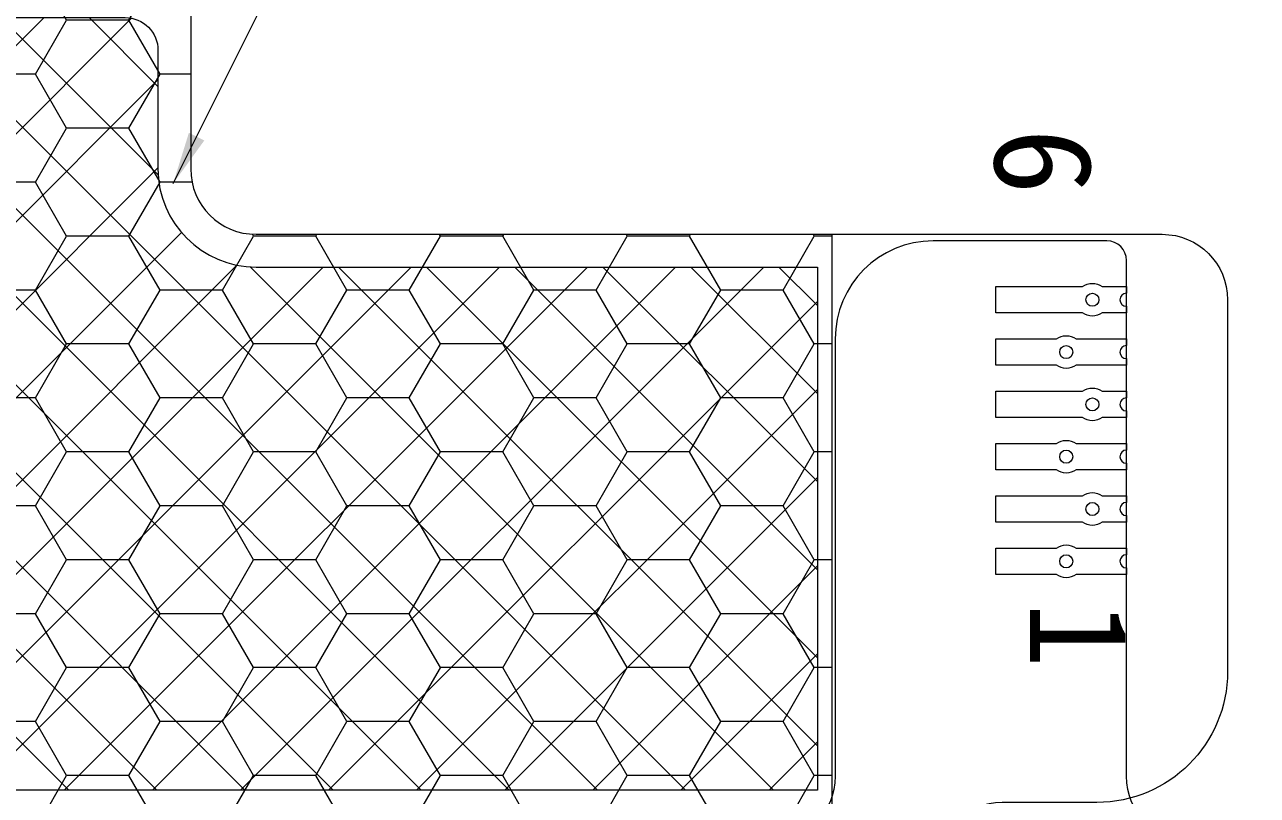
# Model space of a CAD drawing. Header units: millimetres. Extents: x 1403 to 2381, y 158 to 387.
# Drawn here: x 2265.75 to 2284.6, y 309.03 to 320.82 of the extents above; entities that cross this region are included whole.
import ezdxf

# ---------------------------------------------------------------- set-up
doc = ezdxf.new("R2010")
doc.units = ezdxf.units.MM
doc.layers.get('0').update_dxf_attribs({"lineweight": 5})
for name, color, linetype, lineweight in [('DIM', 3, 'Continuous', 5), ('EMI', 5, 'Continuous', 5), ('FPC', 50, 'Continuous', 5), ('MFPC', 50, 'Continuous', 5)]:
    doc.layers.add(name, color=color, linetype=linetype, lineweight=lineweight)
doc.styles.add('RD', font='ROMAND.shx', dxfattribs={"width": 0.8})
doc.styles.add('宋体', font='SimSun.ttf')
doc.dimstyles.new('DIM', dxfattribs={"dimtxt": 1.5, "dimasz": 0.8, "dimexe": 0, "dimexo": 0.5, "dimgap": 0.11, "dimtad": 0, "dimzin": 1, "dimdsep": 46, "dimtxsty": 'RD', "dimcen": 0, "dimclrd": 256, "dimclre": 256, "dimclrt": 256, "dimadec": 0, "dimazin": 0, "dimtm": 1e-09, "dimtfac": 1, "dimtofl": 0, "dimtmove": 0, "dimatfit": 3, "dimfxl": 1, "dimlwe": -1, "dimarcsym": 0})

# ---------------------------------------------------------------- blocks, each defined once
blk = doc.blocks.new('R104A3M-011-TFPC-V01-C')
at = {"layer": 'FPC', "lineweight": 5}
blk.add_lwpolyline([(1748.570974375514, 297.4311033068088), (1748.570974375515, 301.9788260760666, -0.4142135623730523), (1749.570974375515, 302.9788260760665), (1755.284790549961, 302.9788260760665, 0.1827857904968359), (1755.615669068799, 303.103966894811, 0.06627660737219859), (1758.112384825738, 305.9778985249513, 0.146769734084623), (1758.277524375505, 306.5283601754172), (1758.277524375505, 307.82515489616, 0.414213562373095), (1757.777524375505, 308.32515489616), (1757.277524375505, 308.32515489616, -0.414213562373095), (1756.277524375505, 309.32515489616), (1756.277524375505, 317.2113019844428, 0.4142135623730395), (1755.977524375505, 317.5113019844428), (1753.323040628906, 317.5113019844428, 0.414213562373095), (1751.823040628906, 316.0113019844428), (1751.823040628906, 309.3251548961739, -0.4142135623644375), (1750.823040628935, 308.3251548961739), (1747.070974375411, 308.3251548960625, 0.4142135623644157), (1743.570974375515, 304.8251548960625), (1743.570974375515, 297.4311033068092, -0.1989123673796311)], format="xyb", dxfattribs=at)
for points in [[(1756.277524375505, 316.5113019844432), (1756.277524375505, 316.4113019844431), (1755.905458054271, 316.4113019844431, -0.3333333333332323), (1755.60545805427, 316.4113019844431), (1754.277524375505, 316.4113019844431), (1754.277524375505, 316.8113019844429), (1755.60545805427, 316.8113019844429, -0.3333333333339397), (1755.905458054271, 316.8113019844429), (1756.277524375505, 316.8113019844429), (1756.277524375505, 316.711301984443, 0.9999999999999999)], [(1756.277524375505, 315.7113019844433), (1756.277524375505, 315.6113019844431), (1755.505458054271, 315.6113019844431, -0.3333333333332323), (1755.20545805427, 315.6113019844431), (1754.277524375505, 315.6113019844431), (1754.277524375505, 316.011301984443), (1755.20545805427, 316.011301984443, -0.3333333333339397), (1755.505458054271, 316.011301984443), (1756.277524375505, 316.011301984443), (1756.277524375505, 315.9113019844431, 0.9999999999999999)], [(1756.277524375505, 314.9113019844433), (1756.277524375505, 314.8113019844432), (1755.905458054271, 314.8113019844432, -0.3333333333332323), (1755.60545805427, 314.8113019844432), (1754.277524375505, 314.8113019844432), (1754.277524375505, 315.211301984443), (1755.60545805427, 315.211301984443, -0.3333333333339397), (1755.905458054271, 315.211301984443), (1756.277524375505, 315.211301984443), (1756.277524375505, 315.1113019844431, 0.9999999999999999)], [(1756.277524375505, 314.1113019844433), (1756.277524375505, 314.0113019844432), (1755.505458054271, 314.0113019844432, -0.3333333333332323), (1755.20545805427, 314.0113019844432), (1754.277524375505, 314.0113019844432), (1754.277524375505, 314.4113019844431), (1755.20545805427, 314.4113019844431, -0.3333333333339397), (1755.505458054271, 314.4113019844431), (1756.277524375505, 314.4113019844431), (1756.277524375505, 314.3113019844432, 0.9999999999999999)], [(1756.277524375505, 313.3113019844434), (1756.277524375505, 313.2113019844433), (1755.905458054271, 313.2113019844433, -0.3333333333332323), (1755.60545805427, 313.2113019844433), (1754.277524375505, 313.2113019844433), (1754.277524375505, 313.6113019844431), (1755.60545805427, 313.6113019844431, -0.3333333333339397), (1755.905458054271, 313.6113019844431), (1756.277524375505, 313.6113019844431), (1756.277524375505, 313.5113019844432, 0.9999999999999999)], [(1756.277524375505, 312.5113019844434), (1756.277524375505, 312.4113019844433), (1755.505458054271, 312.4113019844433, -0.3333333333332323), (1755.20545805427, 312.4113019844433), (1754.277524375505, 312.4113019844433), (1754.277524375505, 312.8113019844432), (1755.20545805427, 312.8113019844432, -0.3333333333339397), (1755.505458054271, 312.8113019844432), (1756.277524375505, 312.8113019844432), (1756.277524375505, 312.7113019844433, 0.9999999999999999)]]:
    blk.add_lwpolyline(points, format="xyb", close=True, dxfattribs=at)
for centre in [(1755.755458054271, 316.6113019844431), (1755.35545805427, 315.8113019844432), (1755.755458054271, 315.0113019844432), (1755.35545805427, 314.2113019844433), (1755.755458054271, 313.4113019844433), (1755.35545805427, 312.6113019844433)]:
    blk.add_circle(centre, 0.1, dxfattribs=at)
at = {"layer": 'DIM', "color": 1, "char_height": 1.5, "width": 16.15040666486129, "attachment_point": 3, "rotation": 270, "line_spacing_factor": 0.9, "style": '宋体'}
for s, insert in [('\\A1;6', (1755.761946446468, 318.2148171902654)), ('\\A1;1', (1756.30146009768, 310.9794876075885))]:
    blk.add_mtext(s, dxfattribs=dict(at, insert=insert))
blk = doc.blocks.new('R104A3M-011-MFPC-V01-C')
at = {"lineweight": 5}
h = blk.add_hatch(dxfattribs=at)
h.set_pattern_fill('ANSI37', color=6, scale=0.3, angle=360)
h.set_pattern_definition([(45, (0, 0), (-0.6735192090801863, 0.6735192090801866), []), (134.9999999999999, (0, 0), (-0.6735192090801866, -0.6735192090801863), [])])
edge = h.paths.add_edge_path()
edge.add_line((1751.550554204794, 309.1113019844438), (1751.550554204794, 317.1113019844438))
edge.add_line((1751.550554204794, 317.1113019844438), (1742.969436991208, 317.1113019844439))
edge.add_arc((1742.969436991207, 318.6113019844431), 1.49999999999912, 180.0000000018564, 270.0000000000348, ccw=False)
edge.add_line((1741.469436991208, 318.6113019843945), (1741.469436991148, 320.4251548952884))
edge.add_arc((1740.969436991148, 320.4251548952718), 0.5000000000000284, 1.908536364377724e-09, 90.00000000260552)
edge.add_line((1740.969436991125, 320.9251548952718), (1734.220316116745, 320.9251548950685))
edge.add_arc((1734.220316116768, 320.4251548950683), 0.500000000000199, 90.00000000257945, 179.9999999999739)
edge.add_line((1733.720316116767, 320.4251548950685), (1733.720316116767, 310.1113019844438))
edge.add_arc((1734.720316116767, 310.1113019844438), 0.9999999999999999, 180, 270)
edge.add_line((1734.720316116767, 309.1113019844438), (1751.550554204794, 309.1113019844438))
at = {"layer": 'EMI', "lineweight": 5}
h = blk.add_hatch(dxfattribs=at)
h.set_pattern_fill('HONEY', color=5, scale=0.3)
h.set_pattern_definition([(180, (3411.774351580139, 0.001072828725682484), (-1.42875, 0.8248889999999999), [0.9524999999999999, -1.905]), (60.00000000000001, (3411.774351580139, 0.001072828725682484), (1.428749829302342, 0.8248892956570172), [0.9524999999999997, -1.904999999999999]), (120, (3411.774351580139, 0.001072828725682484), (-1.706976584081587e-07, 1.649778295657017), [-1.905, 0.9524999999999998])])
edge = h.paths.add_edge_path()
edge.add_arc((1742.969436991209, 318.6113019844436), 1, 180, 270)
edge.add_line((1742.969436991209, 317.6113019844436), (1749.969436991209, 317.6113019844436))
edge.add_line((1749.969436991209, 317.6113019844436), (1751.773061896351, 317.6113019844427))
edge.add_line((1751.773061896351, 317.6113019844427), (1751.773061896351, 308.6113019844438))
edge.add_line((1751.773061896351, 308.6113019844438), (1735.469436990399, 308.6113019844438))
edge.add_line((1735.469436990399, 308.6113019844438), (1735.469436990399, 321.4251548950233))
edge.add_line((1735.469436990399, 321.4251548950233), (1736.769436991181, 321.4251548950817))
edge.add_arc((1736.769436991136, 322.4251548950815), 0.9999999999997726, 270.0000000025794, 354.2608295250936)
edge.add_line((1737.764424428247, 322.3251548951225), (1741.969436991085, 322.3251548951225))
edge.add_line((1741.969436991085, 322.3251548951225), (1741.969436991209, 318.6113019844422))
at = {"color": 6, "lineweight": 5}
blk.add_lwpolyline([(1751.550554204794, 317.1113019844439), (1751.550554204794, 309.1113019844438), (1734.720316116767, 309.1113019844438, -0.4142135623731075), (1733.720316116767, 310.1113019844438), (1733.720316116767, 320.4251548950685, -0.4142135623598455), (1734.220316116745, 320.9251548950685), (1740.969436991125, 320.9251548952718, -0.4142135623766569), (1741.469436991148, 320.4251548952884), (1741.469436991208, 318.6113019843945, 0.4142135623637717), (1742.969436991208, 317.1113019844439)], format="xyb", close=True, dxfattribs=at)
at = {"layer": 'EMI', "color": 5, "lineweight": 5}
blk.add_lwpolyline([(1741.969436991209, 318.6113019844422), (1741.969436991209, 318.6113019844436, 0.414213562373095), (1742.969436991209, 317.6113019844436), (1749.969436991209, 317.6113019844436), (1749.969436991209, 317.6113019844436), (1751.773061896351, 317.6113019844427), (1751.773061896351, 308.6113019844438), (1735.469436990399, 308.6113019844438), (1735.469436990399, 321.4251548950233), (1736.769436991181, 321.4251548950817, 0.3851703882136169), (1737.764424428247, 322.3251548951225), (1741.969436991085, 322.3251548951225)], format="xyb", close=True, dxfattribs=at)
at = {"layer": 'MFPC', "color": 1, "lineweight": 5}
blk.add_lwpolyline([(1741.969436990888, 328.3482488532809), (1741.969436991208, 318.6113019844099, 0.4142135623634719), (1742.969436991208, 317.6113019844427), (1756.823040628906, 317.6113019844427, -0.4142135623730951), (1757.823040628906, 316.6113019844427), (1757.823040628906, 310.9251548962561, -0.4142135623730951), (1755.823040628906, 308.9251548962561), (1754.377524375517, 308.9251548962561, 0.4142135623730951), (1753.377524375517, 307.9251548962561), (1753.377524375517, 305.0613019844461, -0.4142135623729619), (1752.377524375517, 304.0613019844461), (1738.738769780751, 304.0613019844398, 0.4142135623729619), (1738.238769780751, 303.5613019844398), (1738.238769780751, 302.113804066475, -0.6137278432400788), (1737.443788175642, 301.7100890027943, -0.3924302088620201), (1733.650924079762, 321.2362964596321, -0.2592667705184619)], format="xyb", dxfattribs=at)
at = {"layer": 'DIM', "lineweight": 5}
blk.add_leader([(1741.701372621752, 318.3889820689583), (1745.994364989638, 326.9696705008027)], dimstyle='DIM', override={"dimgap": 0.11, "dimtad": 0, "dimfxl": 1.25}, dxfattribs=at)

msp = doc.modelspace()

# ---------------------------------------------------------------- block references
at = {"layer": 'DIM', "lineweight": 5}
for name in ['R104A3M-011-MFPC-V01-C', 'R104A3M-011-TFPC-V01-C']:
    msp.add_blockref(name, (526.3220194776986, 0), dxfattribs=at)

doc.saveas('drawing.dxf')
